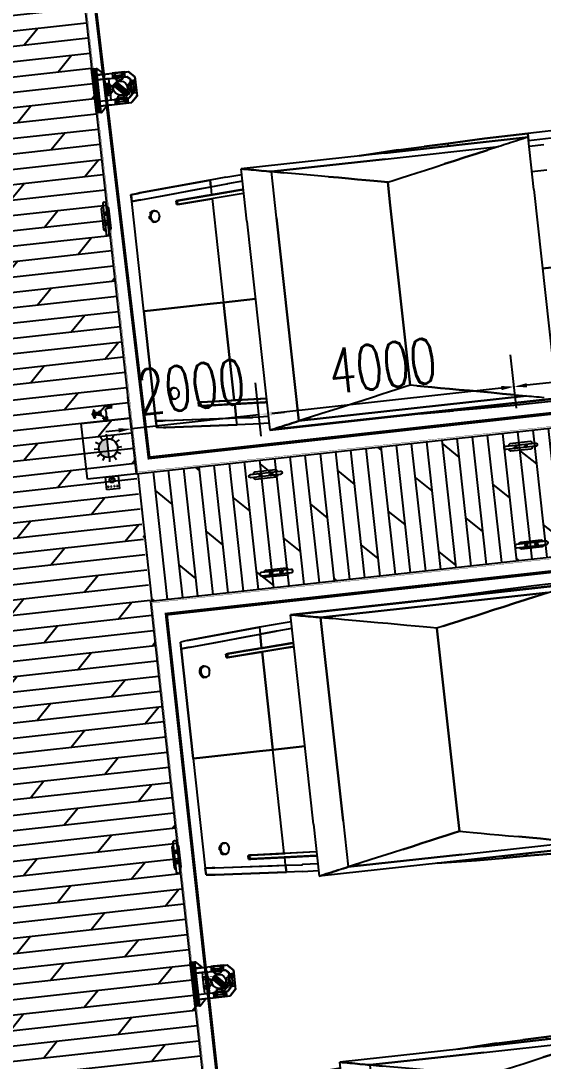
# Model space of a CAD drawing. Header units: millimetres. Extents: x -1003406 to 3312184, y 81337 to 716393.
# Drawn here: x 1406898 to 1415038, y 447846 to 464052 of the extents above; entities that cross this region are included whole.
import ezdxf

# ---------------------------------------------------------------- set-up
doc = ezdxf.new("R2010")
doc.units = ezdxf.units.MM
doc.header["$LTSCALE"] = 10
for name, pattern in [('CENTER2', [28.575, 19.05, -3.175, 3.175, -3.175]), ('DASHED2', [0.375, 0.25, -0.125]), ('DOTE', [2.42, 2, -0.2, 0.02, -0.2])]:
    doc.linetypes.add(name, pattern=pattern)
doc.layers.get('0').update_dxf_attribs({"linetype": 'CONTINUOUS'})
doc.layers.get('Defpoints').update_dxf_attribs({"linetype": 'CONTINUOUS'})
for name, color, linetype in [('DOTE', 1, 'DOTE'), ('W- bollard系船栓', 4, 'CONTINUOUS'), ('W-_ANTICOLLISION防撞措施', 192, 'CONTINUOUS'), ('W-bridge approach引桥', 4, 'CONTINUOUS'), ('W-FLOAT_BOWL浮筒', 253, 'CONTINUOUS'), ('W-MOUNTING固定方式', 5, 'CONTINUOUS'), ('W-STEEL_FRAME钢架', 3, 'CONTINUOUS'), ('W-WOOD_FLOOR木地板', 30, 'CONTINUOUS'), ('配筋率', 61, 'CONTINUOUS')]:
    doc.layers.add(name, color=color, linetype=linetype)
doc.styles.add('STANDARD_T3', font='simplex.shx', dxfattribs={"width": 0.7, "bigfont": 'gbcbig.shx'})
doc.dimstyles.new('W&&200', dxfattribs={"dimtxt": 700, "dimasz": 200, "dimexe": 500, "dimexo": 600, "dimgap": 200, "dimtad": 1, "dimdec": 0, "dimzin": 0, "dimdsep": 46, "dimtxsty": 'STANDARD_T3', "dimcen": 0.09, "dimclrd": 1, "dimclre": 1, "dimclrt": 7, "dimazin": 2, "dimtfac": 1, "dimtdec": 0, "dimtix": 1, "dimtmove": 2, "dimatfit": 3, "dimfxl": 100, "dimtolj": 1, "dimtzin": 0, "dimarcsym": 0})
doc.dimstyles.new('W&&5', dxfattribs={"dimtxt": 17.5, "dimasz": 5, "dimexe": 12.5, "dimexo": 15, "dimgap": 5, "dimtad": 1, "dimdec": 0, "dimzin": 0, "dimdsep": 46, "dimtxsty": 'STANDARD_T3', "dimcen": 0.09, "dimclrd": 1, "dimclre": 1, "dimclrt": 7, "dimazin": 2, "dimtfac": 1, "dimtdec": 0, "dimtix": 1, "dimtmove": 2, "dimatfit": 3, "dimfxl": 100, "dimtolj": 1, "dimtzin": 0, "dimarcsym": 0})

# ---------------------------------------------------------------- blocks, each defined once
blk = doc.blocks.new('*U190')
blk.add_lwpolyline([(-12, 0), (-12, 2.5), (12, 2.5), (12, 0)], close=True)
blk = doc.blocks.new('*U189')
at = {"color": 8, "linetype": 'Continuous', "lineweight": 15}
for p, q in [((-1, 2), (-2, 1)), ((0, 1), (0, -1)), ((-1, -2), (-2, -1))]:
    blk.add_line(p, q, dxfattribs=at)
at = {"color": 7, "linetype": 'Continuous', "lineweight": 15}
for p, q in [((16, 1), (0, 1)), ((0, 0), (19, 0)), ((16, 1), (16, 0)), ((19, -1), (19, 0)), ((0, -1), (19, -1))]:
    blk.add_line(p, q, dxfattribs=at)
for centre, radius, start, end in [((-3, 0), 2.9, 41.3178, 318.6822), ((-3, 0), 1.45, 41.3178, 318.6822), ((0, 3), 2.82, 221.3178, 270), ((0, -3), 2.82, 90, 138.6822), ((0, 3), 1.37, 221.3178, 270), ((0, -3), 1.37, 90, 138.6822)]:
    blk.add_arc(centre, radius, start, end, dxfattribs=at)
blk = doc.blocks.new('无头销轴_B型_D12X150')
at = {"color": 0}
for p, q in [((-72, 6), (-72, -6)), ((72, 6), (72, -6))]:
    blk.add_line(p, q, dxfattribs=at)
blk.add_lwpolyline([(-75, 4), (-75, -4), (-72, -6), (72, -6), (75, -4), (75, 4), (72, 6), (-72, 6)], close=True, dxfattribs=at)
for centre in [(-70, 0), (70, 0)]:
    blk.add_circle(centre, 1.6, dxfattribs=at)
blk = doc.blocks.new('A$C1EDE4923')
at = {"color": 3, "linetype": 'CENTER2', "ltscale": 0.5}
for p, q in [((-284, 80), (-260, 80)), ((-272, 68), (-272, 92)), ((-235, 120), (-254, 120)), ((-146, 120), (-127, 120)), ((-97, 80), (-121, 80)), ((-109, 68), (-109, 92))]:
    blk.add_line(p, q, dxfattribs=at)
at = {"linetype": 'DASHED2'}
for p, q in [((-240, 126), (-249, 126)), ((-240, 113), (-249, 113)), ((-235, 126), (-145, 126)), ((-235, 113), (-145, 113)), ((-141, 126), (-132, 126)), ((-141, 113), (-132, 113))]:
    blk.add_line(p, q, dxfattribs=at)
at = {"color": 3, "linetype": 'CENTER2'}
blk.add_line((-241, 120), (-140, 120), dxfattribs=at)
for p, q in [((-232, 80), (-232, 160)), ((-148, 80), (-148, 160))]:
    blk.add_line(p, q)
for points in [[(-94, 40), (-94, 120), (-287, 120), (-287, 40)], [(-249, 142), (-240, 142), (-240, 40), (-249, 40)], [(-232, 160), (-148, 160), (-145, 157), (-145, 83), (-148, 80), (-232, 80), (-235, 83), (-235, 157)], [(-132, 142), (-141, 142), (-141, 40), (-132, 40)]]:
    blk.add_lwpolyline(points, close=True)
for centre in [(-272, 80), (-109, 80)]:
    blk.add_circle(centre, 7)
at = {"xscale": -1}
for name, p, rotation in [('无头销轴_B型_D12X150', (-190, 120), 180), ('*U189', (-260, 114), 270), ('*U190', (-249, 120), 90), ('*U190', (-237, 120), 90)]:
    blk.add_blockref(name, p, dxfattribs=dict(at, rotation=rotation))
for name, p, rotation in [('*U190', (-143, 120), 270), ('*U190', (-132, 120), 270), ('*U189', (-121, 114), 90)]:
    blk.add_blockref(name, p, dxfattribs=dict(rotation=rotation))
blk = doc.blocks.new('*D175')
at = {"color": 1, "lineweight": -2, "transparency": 16777216}
for p, q in [((121, 506), (82, 468)), ((-78, 311), (78, 464)), ((-82, 307), (-85, 304))]:
    blk.add_line(p, q, dxfattribs=at)
at = {"color": 1, "transparency": 16777216}
for points in [[(81, 468), (82, 467), (78, 464)], [(-82, 308), (-81, 307), (-78, 311)]]:
    blk.add_solid(points, dxfattribs=at)
at = {"layer": 'Defpoints', "color": 0, "transparency": 16777216}
for p in [(78, 464), (-78, 311)]:
    blk.add_point(p, dxfattribs=at)
at = {"color": 7, "transparency": 16777216, "insert": (93, 499), "char_height": 17.5, "attachment_point": 5, "rotation": 44.4737, "style": 'STANDARD_T3'}
blk.add_mtext('\\A1;∅219', dxfattribs=at)
blk = doc.blocks.new('$matou$00000081')
at = {"elevation": 0}
for points in [[(115.4, -12.5, 1.151757), (115.4, 12.5), (-115.4, 12.5, 1.151757), (-115.4, -12.5), (115.4, -12.5)], [(-96.2, 12.5, -0.182727), (-79.9, 27.6), (80.9, 27.6, -0.182727), (97.2, 12.5)], [(97.2, -12.5, -0.182727), (80.9, -27.6), (-79.9, -27.6, -0.182727), (-96.2, -12.5, -0.127039)]]:
    blk.add_lwpolyline(points, format="xyb", dxfattribs=at)
for centre, radius in [((-39.5, 0, 0), 10.9), ((-39.5, 0, 0), 7.27), ((40.5, 0, 0), 10.9), ((40.5, 0, 0), 7.27)]:
    blk.add_circle(centre, radius)
blk = doc.blocks.new('*U392')
at = {"layer": 'W- bollard系船栓', "xscale": 2, "yscale": -2, "rotation": 180}
blk.add_blockref('$matou$00000081', (0, 0, 0), dxfattribs=at)
blk = doc.blocks.new('*U393')
at = {"layer": 'W- bollard系船栓', "color": 0, "linetype": 'ByBlock', "lineweight": -2, "transparency": 16777216}
for p in [(0, 0), (4000, 0)]:
    blk.add_blockref('*U392', p, dxfattribs=at)
blk = doc.blocks.new('A$C5dbce5db')
blk.add_hatch(color=3).paths.add_polyline_path([(793, 392, 1), (501, 392)])
at = {"color": 5}
for p, q in [((37, 450), (53, 450)), ((37, 415), (53, 415)), ((37, 356), (53, 356)), ((124, 403), (140, 403)), ((124, 368), (140, 368)), ((37, 321), (53, 321))]:
    blk.add_line(p, q, dxfattribs=at)
blk.add_line((501, 392), (793, 392))
at = {"color": 3}
blk.add_lwpolyline([(200, 768), (1071, 768), (1071, 0), (200, 0)], close=True, dxfattribs=at)
at = {"color": 0}
for points in [[(510, 471), (463, 501)], [(567, 528), (537, 578)], [(649, 551), (647, 611)], [(724, 531), (753, 579)], [(786, 469), (836, 499)], [(490, 391), (430, 394)], [(804, 392), (863, 394)], [(508, 315), (458, 285)], [(570, 257), (540, 205)], [(644, 232), (647, 178)], [(727, 255), (757, 205)], [(784, 312), (836, 282)]]:
    blk.add_lwpolyline(points, dxfattribs=at)
at = {"color": 3}
for points in [[(1260, 543), (1136, 543), (1131, 554), (1186, 568)], [(1215, 496), (1177, 498), (1176, 482)], [(1211, 523), (1184, 519), (1178, 514)], [(1178, 509), (1178, 514)], [(1215, 507), (1178, 509)], [(1179, 541), (1186, 579), (1208, 578)], [(1182, 498), (1183, 509)], [(1185, 541), (1184, 519)], [(1189, 519), (1188, 508)], [(1206, 540), (1205, 524)], [(1205, 524), (1205, 508)], [(1208, 578), (1212, 545)], [(1260, 543), (1261, 554), (1208, 572)], [(1209, 497), (1210, 507)], [(1211, 523), (1216, 518), (1215, 507)], [(1215, 496), (1219, 480)], [(1075, 406), (1073, 362)], [(1100, 367), (1073, 362)], [(1102, 404), (1075, 406)], [(1081, 411), (1078, 357)], [(1111, 361), (1078, 357)], [(1108, 409), (1081, 411)], [(1102, 410), (1100, 361)], [(1122, 371), (1106, 372)], [(1123, 398), (1107, 399)], [(1108, 420), (1124, 419)], [(1108, 420), (1110, 350), (1126, 349)], [(1123, 398), (1122, 371), (1126, 349)], [(1124, 419), (1123, 398)], [(1135, 408), (1124, 409)], [(1126, 349), (1133, 365), (1149, 370)], [(1157, 429), (1151, 413), (1135, 408)], [(1241, 370), (1197, 362), (1149, 370)], [(1157, 429), (1159, 456)], [(1234, 447), (1158, 450)], [(1170, 461), (1159, 456)], [(1234, 452), (1159, 456)], [(1170, 461), (1171, 477)], [(1170, 461), (1224, 458), (1234, 452)], [(1171, 477), (1176, 482), (1181, 476)], [(1219, 480), (1176, 482)], [(1181, 476), (1209, 480)], [(1181, 476), (1181, 460)], [(1208, 459), (1209, 480), (1225, 480)], [(1224, 458), (1225, 480)], [(1259, 413), (1239, 430), (1234, 452)], [(1241, 370), (1257, 364), (1262, 348)], [(1259, 413), (1290, 384), (1305, 351), (1310, 335)], [(1262, 348), (1261, 337)], [(1261, 337), (1310, 335)], [(1266, 326), (1266, 331), (1266, 337)], [(1268, 261), (1266, 337)], [(1271, 326), (1272, 331), (1272, 336)], [(1277, 325), (1277, 331), (1277, 336)], [(1279, 260), (1277, 336)], [(1282, 325), (1282, 331), (1283, 336)], [(1288, 325), (1288, 330), (1288, 336)], [(1290, 260), (1288, 336)], [(1293, 319), (1293, 325), (1293, 335)], [(1298, 319), (1298, 324), (1299, 335)], [(1301, 259), (1299, 335)], [(1304, 319), (1304, 324), (1304, 335)], [(1309, 318), (1309, 324), (1310, 335)], [(1263, 261), (1263, 267), (1264, 277)], [(1264, 283), (1264, 288), (1265, 299)], [(1265, 304), (1265, 310), (1266, 321)], [(1269, 283), (1269, 288), (1270, 299)], [(1274, 261), (1274, 266), (1274, 271), (1269, 277)], [(1270, 304), (1271, 309), (1271, 320)], [(1274, 261), (1274, 266), (1274, 277)], [(1275, 282), (1275, 288), (1275, 298)], [(1276, 304), (1276, 309), (1276, 320)], [(1280, 277), (1280, 282), (1281, 298)], [(1281, 303), (1281, 309), (1282, 320)], [(1284, 260), (1285, 271)], [(1284, 260), (1285, 271)], [(1285, 276), (1285, 282), (1286, 293)], [(1286, 298), (1286, 303), (1287, 319)], [(1295, 260), (1295, 265), (1290, 271)], [(1291, 276), (1291, 281), (1291, 292)], [(1292, 298), (1292, 303), (1292, 314)], [(1295, 260), (1296, 270)], [(1296, 276), (1296, 281), (1297, 292)], [(1297, 297), (1297, 303), (1298, 314)], [(1301, 275), (1302, 281), (1302, 292)], [(1306, 259), (1306, 264), (1301, 270)], [(1302, 297), (1303, 302), (1303, 313)], [(1306, 259), (1307, 270)], [(1307, 275), (1307, 281), (1308, 291)], [(1308, 297), (1308, 302), (1309, 313)]]:
    blk.add_lwpolyline(points, dxfattribs=at)
blk.add_lwpolyline([(0, 484), (200, 484), (200, 284), (0, 284)], close=True)
at = {"color": 0}
blk.add_circle((647, 392), 146, dxfattribs=at)
at = {"color": 5}
for centre, radius in [((147, 386), 41.3), ((167, 386), 8)]:
    blk.add_circle(centre, radius, dxfattribs=at)
for centre, start, end in [((45, 450), 0, 180), ((45, 415), 180, 0), ((45, 356), 0, 180), ((132, 403), 0, 180), ((132, 368), 180, 0), ((45, 321), 180, 0)]:
    blk.add_arc(centre, 8, start, end, dxfattribs=at)
blk = doc.blocks.new('*D907')
at = {"layer": 'Defpoints', "color": 0, "transparency": 16777216}
for p in [(1414585, 458353), (1418663, 457863), (1414687, 457424)]:
    blk.add_point(p, dxfattribs=at)
at = {"layer": 'W-bridge approach引桥', "color": 1, "lineweight": -2, "transparency": 16777216}
for p, q in [((1418597, 458460), (1418506, 459288)), ((1414622, 458021), (1414530, 458850)), ((1418362, 458770), (1414784, 458375))]:
    blk.add_line(p, q, dxfattribs=at)
at = {"layer": 'W-bridge approach引桥', "color": 1, "transparency": 16777216}
for points in [[(1418358, 458803), (1418366, 458736), (1418561, 458792)], [(1414780, 458408), (1414787, 458342), (1414585, 458353)]]:
    blk.add_solid(points, dxfattribs=at)
at = {"layer": 'W-bridge approach引桥', "color": 7, "transparency": 16777216, "insert": (1416513, 459119), "char_height": 700, "attachment_point": 5, "rotation": 6.2974, "style": 'STANDARD_T3'}
blk.add_mtext('\\A1;4000', dxfattribs=at)
blk = doc.blocks.new('*D908')
at = {"layer": 'Defpoints', "color": 0, "transparency": 16777216}
for p in [(1410609, 457914), (1414687, 457424), (1410712, 456986)]:
    blk.add_point(p, dxfattribs=at)
at = {"layer": 'W-bridge approach引桥', "color": 1, "lineweight": -2, "transparency": 16777216}
for p, q in [((1414622, 458021), (1414530, 458850)), ((1410646, 457582), (1410554, 458411)), ((1414386, 458331), (1410808, 457936))]:
    blk.add_line(p, q, dxfattribs=at)
at = {"layer": 'W-bridge approach引桥', "color": 1, "transparency": 16777216}
for points in [[(1414383, 458364), (1414390, 458298), (1414585, 458353)], [(1410804, 457969), (1410812, 457903), (1410609, 457914)]]:
    blk.add_solid(points, dxfattribs=at)
at = {"layer": 'W-bridge approach引桥', "color": 7, "transparency": 16777216, "insert": (1412537, 458680), "char_height": 700, "attachment_point": 5, "rotation": 6.2974, "style": 'STANDARD_T3'}
blk.add_mtext('\\A1;4000', dxfattribs=at)
blk = doc.blocks.new('*D909')
at = {"layer": 'Defpoints', "color": 0, "transparency": 16777216}
for p in [(1408621, 457695), (1408698, 456996), (1410712, 456986)]:
    blk.add_point(p, dxfattribs=at)
at = {"layer": 'W-bridge approach引桥', "color": 1, "lineweight": -2, "transparency": 16777216}
for p, q in [((1410646, 457582), (1410554, 458411)), ((1408633, 457592), (1408566, 458192)), ((1410609, 457914), (1408621, 457695)), ((1410808, 457936), (1411007, 457958)), ((1408422, 457673), (1408224, 457651))]:
    blk.add_line(p, q, dxfattribs=at)
at = {"layer": 'W-bridge approach引桥', "color": 1, "transparency": 16777216}
for points in [[(1410804, 457969), (1410812, 457903), (1410609, 457914)], [(1408419, 457706), (1408426, 457640), (1408621, 457695)]]:
    blk.add_solid(points, dxfattribs=at)
at = {"layer": 'W-bridge approach引桥', "color": 7, "transparency": 16777216, "insert": (1409555, 458351), "char_height": 700, "attachment_point": 5, "rotation": 6.2974, "style": 'STANDARD_T3'}
blk.add_mtext('\\A1;2000', dxfattribs=at)
blk = doc.blocks.new('*U396')
at = {"layer": 'W- bollard系船栓', "xscale": 2, "yscale": -2, "rotation": 180}
blk.add_blockref('$matou$00000081', (0, 0, 0), dxfattribs=at)
blk = doc.blocks.new('*U397')
at = {"layer": 'W- bollard系船栓', "color": 0, "linetype": 'ByBlock', "lineweight": -2, "transparency": 16777216}
for p in [(0, 0), (4000, 0)]:
    blk.add_blockref('*U396', p, dxfattribs=at)
blk = doc.blocks.new('$matou$00000062')
at = {"color": 0, "linetype": 'Continuous'}
for p, q in [((-1663, 7162), (-1660, 7196)), ((-1660, 7196), (-1663, 7162)), ((-1660, 7196), (-1651, 7300)), ((-1651, 7300), (-1660, 7196)), ((-1651, 7299), (-1554, 7300)), ((-1651, 7299), (-1651, 7300)), ((-1651, 7300), (-1554, 7300)), ((-1651, 7299), (-1554, 7300)), ((-1554, 7300), (-1651, 7300)), ((-1554, 7300), (-1651, 7300)), ((-1651, 7299), (-1554, 7299)), ((-1606, 7300), (-1606, 7300)), ((-1606, 7300), (-1606, 7300)), ((-1563, 7196), (-1566, 7158)), ((-1563, 7196), (-1566, 7158)), ((-1566, 7158), (-1563, 7196)), ((-1563, 7196), (-1554, 7299)), ((-1554, 7299), (-1563, 7196)), ((-1563, 7196), (-1554, 7299)), ((0, 7300), (-1554, 7300)), ((0, 7300), (-1554, 7300)), ((-1554, 7300), (-1554, 7299)), ((0, 7300), (0, 7196)), ((0, 7196), (0, 7300)), ((1554, 7300), (0, 7300)), ((0, 7300), (1554, 7300)), ((0, 7196), (0, 7300)), ((0, 7196), (0, 7300)), ((0, 7196), (0, 6742)), ((0, 6742), (0, 7196)), ((0, 7196), (0, 6742)), ((0, 6742), (0, 7196)), ((1554, 7300), (1651, 7300)), ((1554, 7300), (1651, 7300)), ((1554, 7299), (1554, 7300)), ((1651, 7300), (1554, 7300)), ((1651, 7300), (1554, 7299)), ((1651, 7300), (1554, 7299)), ((1563, 7196), (1554, 7299)), ((1554, 7299), (1563, 7196)), ((1651, 7299), (1554, 7299)), ((1563, 7196), (1554, 7299)), ((1566, 7158), (1563, 7196)), ((1563, 7196), (1566, 7158)), ((1563, 7196), (1566, 7158)), ((1606, 7300), (1606, 7300)), ((1606, 7300), (1606, 7300)), ((1660, 7196), (1651, 7300)), ((1660, 7196), (1651, 7300)), ((1651, 7300), (1651, 7299)), ((1663, 7162), (1660, 7196)), ((1660, 7196), (1663, 7162)), ((-1735, 6085), (-1663, 7162)), ((-1735, 6085), (-1663, 7162)), ((-1735, 6084), (-1663, 7162)), ((-1735, 6085), (-1663, 7162)), ((-1663, 7162), (-1735, 6084)), ((-1735, 6084), (-1663, 7162)), ((-1663, 7162), (-1663, 7162)), ((-1566, 7158), (-1638, 6084)), ((-1566, 7158), (-1638, 6084)), ((-1566, 7158), (-1594, 6742)), ((-1374, 7034), (-1359, 7045)), ((-1359, 7045), (-1359, 7024)), ((-1359, 7024), (-1359, 7045)), ((-1341, 7032), (-1341, 7054)), ((-1341, 7032), (-1341, 7054)), ((-1321, 7036), (-1321, 7058)), ((-1321, 7036), (-1321, 7058)), ((-1300, 7057), (-1321, 7058)), ((-1300, 7036), (-1300, 7057)), ((-1300, 7036), (-1300, 7057)), ((-1280, 7053), (-1300, 7057)), ((-1280, 7031), (-1280, 7053)), ((-1280, 7031), (-1280, 7053)), ((-1263, 7023), (-1263, 7044)), ((-1263, 7044), (-1263, 7023)), ((1136, 7034), (1150, 7045)), ((1150, 7045), (1136, 7034)), ((1168, 7054), (1150, 7045)), ((1168, 7054), (1150, 7045)), ((1150, 7024), (1150, 7045)), ((1150, 7024), (1150, 7045)), ((1188, 7058), (1168, 7054)), ((1168, 7054), (1188, 7058)), ((1168, 7032), (1168, 7054)), ((1168, 7032), (1168, 7054)), ((1188, 7036), (1188, 7058)), ((1188, 7058), (1188, 7036)), ((1188, 7058), (1209, 7057)), ((1188, 7058), (1209, 7057)), ((1209, 7057), (1209, 7036)), ((1209, 7057), (1209, 7036)), ((1209, 7057), (1229, 7053)), ((1209, 7057), (1229, 7053)), ((1229, 7053), (1229, 7031)), ((1229, 7053), (1247, 7044)), ((1229, 7053), (1229, 7031)), ((1247, 7044), (1229, 7053)), ((1247, 7044), (1261, 7032)), ((1247, 7023), (1247, 7044)), ((1247, 7044), (1247, 7023)), ((1261, 7032), (1247, 7044)), ((1566, 7158), (1638, 6084)), ((1566, 7158), (1638, 6084)), ((1566, 7158), (1594, 6742)), ((1663, 7162), (1735, 6084)), ((1663, 7162), (1735, 6084)), ((1663, 7162), (1663, 7162)), ((1735, 6085), (1663, 7162)), ((1735, 6085), (1663, 7162)), ((1735, 6084), (1663, 7162)), ((1735, 6085), (1663, 7162)), ((-1384, 7019), (-1390, 7003)), ((-1390, 7003), (-1390, 6997)), ((-1390, 6981), (-1390, 7003)), ((-1390, 6981), (-1390, 7003)), ((-1390, 6981), (-1384, 6998)), ((-1384, 6998), (-1390, 6981)), ((-1390, 6965), (-1390, 6986)), ((-1390, 6965), (-1390, 6986)), ((-1390, 6965), (-1390, 6981)), ((-1390, 6981), (-1390, 6965)), ((-1385, 6948), (-1390, 6965)), ((-1390, 6965), (-1385, 6948)), ((-1375, 6934), (-1385, 6948)), ((-1385, 6948), (-1375, 6934)), ((-1374, 7034), (-1384, 7019)), ((-1384, 6998), (-1384, 7019)), ((-1384, 6998), (-1384, 7019)), ((-1384, 6998), (-1374, 7012)), ((-1374, 7012), (-1384, 6998)), ((-1361, 6921), (-1375, 6934)), ((-1375, 6934), (-1361, 6921)), ((-1374, 7012), (-1374, 7034)), ((-1374, 7034), (-1374, 7012)), ((-1374, 7012), (-1359, 7024)), ((-1374, 7012), (-1359, 7024)), ((-1361, 6921), (-1343, 6913)), ((-1361, 6921), (-1343, 6913)), ((-1359, 7024), (-1341, 7032)), ((-1341, 7032), (-1359, 7024)), ((-1343, 6913), (-1323, 6908)), ((-1343, 6913), (-1323, 6908)), ((-1341, 7032), (-1321, 7036)), ((-1321, 7036), (-1341, 7032)), ((-1323, 6908), (-1303, 6908)), ((-1323, 6908), (-1303, 6908)), ((-1300, 7036), (-1321, 7036)), ((-1300, 7036), (-1321, 7036)), ((-1283, 6912), (-1303, 6908)), ((-1303, 6908), (-1283, 6912)), ((-1280, 7031), (-1300, 7036)), ((-1280, 7031), (-1300, 7036)), ((-1265, 6920), (-1283, 6912)), ((-1283, 6912), (-1265, 6920)), ((-1263, 7023), (-1280, 7031)), ((-1263, 7023), (-1280, 7031)), ((-1265, 6920), (-1250, 6932)), ((-1265, 6920), (-1250, 6932)), ((-1248, 7010), (-1263, 7023)), ((-1248, 7010), (-1263, 7023)), ((-1239, 6946), (-1250, 6932)), ((-1250, 6932), (-1239, 6946)), ((-1248, 7032), (-1248, 7010)), ((-1248, 7010), (-1248, 7032)), ((-1248, 7010), (-1238, 6996)), ((-1238, 6996), (-1248, 7010)), ((-1239, 6946), (-1234, 6963)), ((-1239, 6946), (-1234, 6963)), ((-1238, 6996), (-1238, 7017)), ((-1238, 7017), (-1238, 6996)), ((-1233, 7001), (-1238, 7017)), ((-1233, 6979), (-1238, 6996)), ((-1233, 6979), (-1238, 6996)), ((-1233, 6979), (-1234, 6963)), ((-1234, 6963), (-1233, 6979)), ((-1233, 7001), (-1233, 6979)), ((-1233, 6979), (-1233, 7001)), ((1119, 7003), (1125, 7019)), ((1125, 7019), (1119, 7003)), ((1119, 6986), (1119, 7003)), ((1119, 7003), (1119, 6986)), ((1119, 6981), (1119, 7003)), ((1119, 6981), (1119, 7003)), ((1125, 6998), (1119, 6981)), ((1125, 6998), (1119, 6981)), ((1119, 6965), (1119, 6986)), ((1119, 6965), (1119, 6986)), ((1119, 6981), (1119, 6965)), ((1119, 6981), (1119, 6965)), ((1119, 6965), (1124, 6948)), ((1119, 6965), (1124, 6948)), ((1124, 6948), (1134, 6934)), ((1124, 6948), (1134, 6934)), ((1125, 7019), (1136, 7034)), ((1136, 7034), (1125, 7019)), ((1125, 6998), (1125, 7019)), ((1125, 6998), (1125, 7019)), ((1136, 7012), (1125, 6998)), ((1136, 7012), (1125, 6998)), ((1134, 6934), (1148, 6921)), ((1134, 6934), (1148, 6921)), ((1136, 7012), (1136, 7034)), ((1136, 7012), (1136, 7034)), ((1136, 7012), (1150, 7024)), ((1150, 7024), (1136, 7012)), ((1148, 6921), (1166, 6913)), ((1148, 6921), (1166, 6913)), ((1168, 7032), (1150, 7024)), ((1168, 7032), (1150, 7024)), ((1166, 6913), (1186, 6908)), ((1166, 6913), (1186, 6908)), ((1188, 7036), (1168, 7032)), ((1188, 7036), (1168, 7032)), ((1186, 6908), (1206, 6908)), ((1186, 6908), (1206, 6908)), ((1188, 7036), (1209, 7036)), ((1188, 7036), (1209, 7036)), ((1226, 6912), (1206, 6908)), ((1206, 6908), (1226, 6912)), ((1209, 7036), (1229, 7031)), ((1209, 7036), (1229, 7031)), ((1244, 6920), (1226, 6912)), ((1226, 6912), (1244, 6920)), ((1229, 7031), (1247, 7023)), ((1229, 7031), (1247, 7023)), ((1259, 6932), (1244, 6920)), ((1244, 6920), (1259, 6932)), ((1261, 7010), (1247, 7023)), ((1247, 7023), (1261, 7010)), ((1270, 6946), (1259, 6932)), ((1270, 6946), (1259, 6932)), ((1261, 7010), (1261, 7032)), ((1261, 7032), (1271, 7017)), ((1261, 7010), (1261, 7032)), ((1271, 7017), (1261, 7032)), ((1261, 7010), (1271, 6996)), ((1261, 7010), (1271, 6996)), ((1276, 6963), (1270, 6946)), ((1276, 6963), (1270, 6946)), ((1271, 7017), (1276, 7001)), ((1271, 6996), (1271, 7017)), ((1271, 6996), (1271, 7017)), ((1276, 7001), (1271, 7017)), ((1271, 6996), (1276, 6979)), ((1271, 6996), (1276, 6979)), ((1276, 6979), (1276, 7001)), ((1276, 6979), (1276, 7001)), ((1276, 6979), (1276, 6963)), ((1276, 6979), (1276, 6963)), ((-1594, 6742), (-1625, 6288)), ((-1497, 6606), (-1526, 6092)), ((-1509, 6377), (-1497, 6604)), ((-1497, 6604), (-1509, 6377)), ((-1496, 6611), (-1507, 6410)), ((-1497, 6606), (-1496, 6632)), ((-1497, 6606), (-1496, 6632)), ((-1496, 6611), (-1497, 6585)), ((-1497, 6585), (-1496, 6611)), ((-1497, 6604), (-1497, 6587)), ((-1497, 6587), (-1497, 6604)), ((-1496, 6632), (-1443, 6630)), ((-1496, 6611), (-1496, 6632)), ((-1496, 6632), (-1443, 6630)), ((-1496, 6632), (-1496, 6611)), ((-1443, 6610), (-1496, 6611)), ((-1443, 6610), (-1496, 6611)), ((-1443, 6610), (-1470, 6118)), ((-1444, 6583), (-1443, 6610)), ((-1443, 6610), (-1444, 6583)), ((-1443, 6610), (-1443, 6630)), ((-1443, 6610), (-1443, 6630)), ((0, 6742), (0, 6288)), ((0, 6288), (0, 6742)), ((0, 6742), (0, 6288)), ((0, 6288), (0, 6742)), ((1360, 6631), (1413, 6633)), ((1360, 6631), (1413, 6633)), ((1360, 6610), (1360, 6631)), ((1360, 6631), (1360, 6610)), ((1413, 6612), (1360, 6610)), ((1413, 6612), (1360, 6610)), ((1360, 6610), (1412, 5596)), ((1360, 6610), (1361, 6584)), ((1361, 6584), (1360, 6610)), ((1414, 6607), (1413, 6633)), ((1413, 6612), (1413, 6633)), ((1413, 6612), (1413, 6633)), ((1414, 6607), (1413, 6633)), ((1414, 6586), (1413, 6612)), ((1413, 6612), (1414, 6586)), ((1414, 6607), (1440, 6092)), ((1414, 6605), (1425, 6378)), ((1414, 6605), (1425, 6378)), ((1414, 6605), (1414, 6588)), ((1414, 6605), (1414, 6588)), ((1594, 6742), (1625, 6288)), ((-1527, 6077), (-1498, 6591)), ((-1497, 6585), (-1526, 6071)), ((-1497, 6585), (-1523, 6124)), ((-1523, 6124), (-1497, 6585)), ((-1498, 6591), (-1522, 6156)), ((-1522, 6156), (-1498, 6591)), ((-1498, 6573), (-1522, 6138)), ((-1498, 6573), (-1522, 6138)), ((-1498, 6591), (-1510, 6365)), ((-1498, 6591), (-1510, 6365)), ((-1510, 6364), (-1498, 6573)), ((-1498, 6573), (-1510, 6364)), ((-1509, 6377), (-1497, 6587)), ((-1497, 6587), (-1509, 6377)), ((-1498, 5607), (-1444, 6583)), ((-1444, 6583), (-1473, 6069)), ((-1444, 6583), (-1470, 6122)), ((-1470, 6122), (-1444, 6583)), ((1361, 6584), (1387, 6070)), ((1361, 6584), (1385, 6122)), ((1412, 5596), (1361, 6584)), ((1385, 6122), (1361, 6584)), ((1414, 6588), (1425, 6378)), ((1414, 6588), (1425, 6378)), ((1414, 6586), (1438, 6124)), ((1438, 6124), (1414, 6586)), ((1455, 5784), (1414, 6586)), ((1414, 6586), (1414, 6586)), ((1437, 6157), (1415, 6592)), ((1415, 6592), (1437, 6157)), ((1415, 6592), (1426, 6366)), ((1415, 6592), (1437, 6157)), ((1426, 6366), (1415, 6592)), ((1415, 6574), (1426, 6365)), ((1426, 6365), (1415, 6574)), ((1437, 6139), (1415, 6574)), ((1437, 6139), (1415, 6574)), ((-1511, 6352), (-1523, 6125)), ((-1511, 6352), (-1523, 6125)), ((-1511, 6352), (-1523, 6142)), ((-1523, 6142), (-1511, 6352)), ((-1522, 6156), (-1510, 6365)), ((-1522, 6156), (-1510, 6365)), ((-1510, 6364), (-1522, 6138)), ((-1522, 6138), (-1510, 6364)), ((-1511, 6352), (-1510, 6364)), ((-1509, 6377), (-1510, 6365)), ((-1510, 6364), (-1510, 6364)), ((1426, 6366), (1425, 6378)), ((1426, 6365), (1425, 6365)), ((1426, 6366), (1437, 6157)), ((1426, 6366), (1437, 6157)), ((1427, 6353), (1426, 6365)), ((1426, 6365), (1437, 6139)), ((1437, 6139), (1426, 6365)), ((1438, 6126), (1427, 6353)), ((1427, 6353), (1438, 6126)), ((1438, 6143), (1427, 6353)), ((1438, 6143), (1427, 6353)), ((-1625, 6288), (-1638, 6084)), ((0, 6288), (0, 6084)), ((0, 6084), (0, 6288)), ((0, 6288), (0, 6084)), ((0, 6084), (0, 6288)), ((1625, 6288), (1638, 6084)), ((-1752, 5841), (-1735, 6084)), ((-1752, 5841), (-1735, 6084)), ((-1735, 6085), (-1735, 6084)), ((-1735, 6084), (-1638, 6084)), ((-1638, 6084), (-1735, 6084)), ((-1638, 6084), (-1656, 5838)), ((-1638, 6084), (-1656, 5838)), ((-1638, 6084), (-1656, 5838)), ((-1638, 6084), (-1526, 6084)), ((-1638, 6084), (-1526, 6084)), ((-1552, 5596), (-1525, 6092)), ((-1526, 6092), (-1552, 5630)), ((-1526, 6092), (-1552, 5630)), ((-1552, 5596), (-1526, 6071)), ((-1551, 5642), (-1527, 6077)), ((-1551, 5642), (-1527, 6077)), ((-1527, 6059), (-1551, 5624)), ((-1527, 6059), (-1551, 5624)), ((-1527, 6077), (-1539, 5851)), ((-1527, 6077), (-1539, 5851)), ((-1527, 6059), (-1539, 5850)), ((-1539, 5850), (-1527, 6059)), ((-1526, 6090), (-1538, 5863)), ((-1538, 5863), (-1526, 6090)), ((-1538, 5863), (-1526, 6073)), ((-1526, 6073), (-1538, 5863)), ((-1527, 6077), (-1522, 6156)), ((-1526, 6071), (-1523, 6124)), ((-1526, 6071), (-1523, 6124)), ((-1526, 6092), (-1526, 6094)), ((-1526, 6092), (-1526, 6094)), ((-1526, 6073), (-1526, 6090)), ((-1526, 6073), (-1526, 6090)), ((-1523, 6146), (-1523, 6144)), ((-1523, 6146), (-1523, 6144)), ((-1523, 6142), (-1523, 6125)), ((-1523, 6142), (-1522, 6142)), ((-1523, 6142), (-1523, 6125)), ((-1522, 6142), (-1523, 6142)), ((-1498, 5607), (-1473, 6069)), ((-1498, 5607), (-1473, 6069)), ((-1473, 6069), (-1470, 6122)), ((-1473, 6069), (-1470, 6122)), ((-1472, 6084), (0, 6084)), ((-1472, 6084), (0, 6084)), ((0, 5596), (0, 6084)), ((0, 5596), (0, 6084)), ((1387, 6084), (0, 6084)), ((0, 6084), (0, 5596)), ((0, 6084), (0, 5596)), ((0, 6084), (1387, 6084)), ((1387, 6070), (1385, 6122)), ((1387, 6070), (1385, 6122)), ((1412, 5596), (1387, 6070)), ((1441, 6078), (1437, 6157)), ((1437, 6143), (1438, 6143)), ((1438, 6143), (1437, 6143)), ((1438, 6145), (1438, 6147)), ((1438, 6145), (1438, 6147)), ((1438, 6143), (1438, 6126)), ((1438, 6126), (1438, 6143)), ((1438, 6124), (1452, 5841)), ((1440, 6072), (1438, 6122)), ((1440, 6072), (1438, 6122)), ((1440, 6092), (1440, 6094)), ((1440, 6094), (1440, 6092)), ((1440, 6092), (1464, 5630)), ((1464, 5630), (1440, 6092)), ((1440, 6090), (1452, 5863)), ((1452, 5863), (1440, 6090)), ((1440, 6090), (1440, 6073)), ((1440, 6090), (1440, 6073)), ((1440, 6073), (1452, 5863)), ((1452, 5863), (1440, 6073)), ((1464, 5610), (1440, 6072)), ((1440, 6072), (1464, 5610)), ((1638, 6084), (1441, 6084)), ((1441, 6084), (1638, 6084)), ((1452, 5851), (1441, 6078)), ((1452, 5851), (1441, 6078)), ((1466, 5596), (1441, 6078)), ((1463, 5642), (1441, 6078)), ((1441, 6078), (1463, 5642)), ((1441, 6060), (1452, 5851)), ((1452, 5851), (1441, 6060)), ((1465, 5596), (1441, 6060)), ((1638, 6084), (1656, 5838)), ((1656, 5838), (1638, 6084)), ((1735, 6084), (1638, 6084)), ((1735, 6084), (1638, 6084)), ((1638, 6084), (1656, 5838)), ((1735, 6085), (1735, 6084)), ((1752, 5841), (1735, 6084)), ((1752, 5841), (1735, 6084)), ((-1752, 5841), (-1764, 5596)), ((-1752, 5841), (-1764, 5596)), ((-1668, 5596), (-1656, 5829)), ((-1668, 5596), (-1656, 5829)), ((-1656, 5838), (-1656, 5829)), ((-1656, 5838), (-1656, 5829)), ((-1539, 5838), (-1552, 5628)), ((-1552, 5628), (-1539, 5838)), ((-1551, 5642), (-1539, 5851)), ((-1551, 5642), (-1539, 5851)), ((-1551, 5624), (-1539, 5850)), ((-1551, 5624), (-1539, 5850)), ((-1539, 5838), (-1551, 5611)), ((-1539, 5838), (-1551, 5611)), ((-1542, 5784), (-1551, 5609)), ((-1551, 5609), (-1542, 5784)), ((-1538, 5863), (-1539, 5851)), ((-1538, 5850), (-1539, 5850)), ((-1539, 5838), (-1539, 5850)), ((1404, 5751), (1411, 5608)), ((1411, 5608), (1404, 5751)), ((1452, 5851), (1452, 5863)), ((1463, 5624), (1452, 5851)), ((1452, 5851), (1463, 5624)), ((1452, 5851), (1452, 5850)), ((1453, 5839), (1452, 5851)), ((1452, 5851), (1463, 5642)), ((1452, 5851), (1463, 5642)), ((1453, 5839), (1464, 5612)), ((1464, 5612), (1453, 5839)), ((1464, 5629), (1453, 5839)), ((1464, 5629), (1453, 5839)), ((1656, 5829), (1656, 5838)), ((1656, 5829), (1656, 5838)), ((1668, 5596), (1656, 5829)), ((1668, 5596), (1656, 5829)), ((1668, 5596), (1656, 5829)), ((1764, 5596), (1752, 5841)), ((1764, 5596), (1752, 5841)), ((-1844, 3408), (-1844, 5596)), ((-1844, 3408), (-1844, 5596)), ((-1844, 5596), (-1837, 5560)), ((-1837, 5560), (-1844, 5596)), ((-1104, 5596), (-1844, 5596)), ((-1104, 5596), (-1844, 5596)), ((-1553, 5596), (-1551, 5642)), ((-1552, 5630), (-1553, 5596)), ((-1552, 5632), (-1552, 5630)), ((-1552, 5630), (-1552, 5632)), ((-1552, 5628), (-1551, 5611)), ((-1552, 5628), (-1551, 5628)), ((-1552, 5628), (-1551, 5611)), ((-1551, 5628), (-1552, 5628)), ((-1552, 5596), (-1551, 5624)), ((-1551, 5609), (-1552, 5596)), ((-1552, 5596), (-1551, 5609)), ((-1499, 5596), (-1498, 5607)), ((-1499, 5596), (-1498, 5607)), ((-1498, 5607), (-1499, 5596)), ((-1499, 5596), (-1498, 5607)), ((-1104, 5596), (1862, 5596)), ((-1104, 5596), (1862, 5596)), ((1412, 5596), (1411, 5608)), ((1466, 5596), (1463, 5642)), ((1466, 5596), (1463, 5642)), ((1463, 5629), (1464, 5629)), ((1464, 5629), (1463, 5629)), ((1464, 5630), (1464, 5633)), ((1464, 5630), (1464, 5633)), ((1464, 5630), (1466, 5596)), ((1464, 5630), (1466, 5596)), ((1464, 5612), (1464, 5629)), ((1464, 5629), (1464, 5612)), ((1465, 5596), (1464, 5610)), ((1465, 5596), (1464, 5610)), ((1464, 5610), (1465, 5596)), ((1862, 5596), (1855, 5560)), ((1855, 5560), (1862, 5596)), ((1862, 5596), (1862, 1219)), ((1862, 1219), (1862, 5596)), ((-1837, 5560), (-1830, 5522)), ((-1830, 5522), (-1837, 5560)), ((-1830, 5522), (-1823, 5485)), ((-1823, 5485), (-1830, 5522)), ((-1823, 5485), (-1816, 5447)), ((-1816, 5447), (-1823, 5485)), ((-1816, 5447), (-1809, 5408)), ((-1809, 5408), (-1816, 5447)), ((1834, 5447), (1827, 5408)), ((1827, 5408), (1834, 5447)), ((1841, 5485), (1834, 5447)), ((1834, 5447), (1841, 5485)), ((1848, 5522), (1841, 5485)), ((1841, 5485), (1848, 5522)), ((1848, 5522), (1855, 5560)), ((1848, 5522), (1855, 5560)), ((1855, 1256), (1855, 5560)), ((-1809, 5408), (-1801, 5370)), ((-1801, 5370), (-1809, 5408)), ((-1801, 5370), (-1794, 5332)), ((-1794, 5332), (-1801, 5370)), ((-1794, 5332), (-1787, 5294)), ((-1787, 5294), (-1794, 5332)), ((-1787, 5294), (-1780, 5256)), ((-1787, 5294), (-1780, 5256)), ((1805, 5294), (1798, 5256)), ((1798, 5256), (1805, 5294)), ((1812, 5332), (1805, 5294)), ((1805, 5294), (1812, 5332)), ((1819, 5370), (1812, 5332)), ((1812, 5332), (1819, 5370)), ((1827, 5408), (1819, 5370)), ((1819, 5370), (1827, 5408)), ((-1780, 5256), (-1773, 5218)), ((-1773, 5218), (-1780, 5256)), ((-1773, 5218), (-1766, 5181)), ((-1766, 5181), (-1773, 5218)), ((-1766, 5181), (-1759, 5144)), ((-1759, 5144), (-1766, 5181)), ((-1759, 3408), (-1759, 5144)), ((-1759, 5144), (-1759, 3408)), ((-1104, 5144), (-1759, 5144)), ((-1104, 5144), (-1759, 5144)), ((-1725, 4963), (-1759, 5144)), ((-1104, 5144), (-1759, 5144)), ((-1759, 5144), (-1725, 4963)), ((-1759, 5144), (-1759, 3408)), ((-1104, 5144), (1777, 5144)), ((1777, 5144), (-1104, 5144)), ((-1104, 5144), (1777, 5144)), ((1777, 5144), (1743, 4963)), ((1743, 4963), (1777, 5144)), ((1784, 5181), (1777, 5144)), ((1777, 5144), (1784, 5181)), ((1777, 5144), (1777, 1672)), ((1777, 1672), (1777, 5144)), ((1777, 5144), (1777, 1672)), ((1791, 5218), (1784, 5181)), ((1784, 5181), (1791, 5218)), ((1798, 5256), (1791, 5218)), ((1791, 5218), (1798, 5256)), ((-1692, 4787), (-1725, 4963)), ((-1692, 4787), (-1725, 4963)), ((1710, 4787), (1743, 4963)), ((1710, 4787), (1743, 4963)), ((-1659, 4616), (-1692, 4787)), ((-1659, 4616), (-1692, 4787)), ((1677, 4616), (1710, 4787)), ((1677, 4616), (1710, 4787)), ((-1628, 4451), (-1659, 4616)), ((-1628, 4451), (-1659, 4616)), ((1646, 4451), (1677, 4616)), ((1646, 4451), (1677, 4616)), ((-1598, 4292), (-1628, 4451)), ((-1598, 4292), (-1628, 4451)), ((1616, 4292), (1646, 4451)), ((1616, 4292), (1646, 4451)), ((-1570, 4141), (-1598, 4292)), ((-1598, 4292), (-1570, 4141)), ((1588, 4141), (1616, 4292)), ((1588, 4141), (1616, 4292)), ((-1542, 3996), (-1570, 4141)), ((-1570, 4141), (-1542, 3996)), ((1560, 3996), (1588, 4141)), ((1560, 3996), (1588, 4141)), ((-1517, 3860), (-1542, 3996)), ((-1542, 3996), (-1517, 3860)), ((1535, 3860), (1560, 3996)), ((1535, 3860), (1560, 3996)), ((-1493, 3733), (-1517, 3860)), ((-1517, 3860), (-1493, 3733)), ((1511, 3733), (1535, 3860)), ((1511, 3733), (1535, 3860)), ((-1849, 3652), (-1844, 3796)), ((-1844, 3796), (-1849, 3652)), ((-1470, 3615), (-1493, 3733)), ((-1493, 3733), (-1470, 3615)), ((1488, 3615), (1511, 3733)), ((1488, 3615), (1511, 3733)), ((-1866, 3199), (-1849, 3652)), ((-1849, 3652), (-1866, 3199)), ((-1849, 3652), (-1844, 3652)), ((-1844, 3652), (-1849, 3652)), ((-1450, 3506), (-1470, 3615)), ((-1470, 3615), (-1450, 3506)), ((1468, 3506), (1488, 3615)), ((1468, 3506), (1488, 3615)), ((-1844, 3408), (-1844, 1219)), ((-1844, 1219), (-1844, 3408)), ((-1759, 3408), (-1759, 1672)), ((-1759, 3408), (-1759, 1672)), ((-1759, 3408), (-1759, 1672)), ((-1431, 3408), (-1450, 3506)), ((-1450, 3506), (-1431, 3408)), ((-1431, 3408), (-1450, 3309)), ((-1431, 3408), (-1450, 3309)), ((-1104, 3408), (-1431, 3408)), ((-1431, 3408), (-1104, 3408)), ((1449, 3408), (-1104, 3408)), ((-1104, 3408), (1449, 3408)), ((1449, 3408), (1468, 3506)), ((1449, 3408), (1468, 3506)), ((1449, 3403), (1449, 3413)), ((1468, 3309), (1449, 3408)), ((1468, 3309), (1449, 3408)), ((-1450, 3309), (-1470, 3201)), ((-1450, 3309), (-1470, 3201)), ((1488, 3201), (1468, 3309)), ((1468, 3309), (1488, 3201)), ((1862, 3312), (1866, 3199)), ((1866, 3199), (1862, 3312)), ((-1866, 3199), (-1874, 2799)), ((-1866, 3199), (-1874, 2799)), ((-1493, 3083), (-1517, 2955)), ((-1493, 3083), (-1517, 2955)), ((-1470, 3201), (-1493, 3083)), ((-1470, 3201), (-1493, 3083)), ((1511, 3083), (1488, 3201)), ((1488, 3201), (1511, 3083)), ((1535, 2955), (1511, 3083)), ((1511, 3083), (1535, 2955)), ((1866, 3199), (1874, 2799)), ((1874, 2799), (1866, 3199)), ((-1517, 2955), (-1542, 2819)), ((-1517, 2955), (-1542, 2819)), ((1560, 2819), (1535, 2955)), ((1535, 2955), (1560, 2819)), ((-1874, 2799), (-1881, 2435)), ((-1881, 2435), (-1874, 2799)), ((-1542, 2819), (-1570, 2675)), ((-1542, 2819), (-1570, 2675)), ((1588, 2675), (1560, 2819)), ((1560, 2819), (1588, 2675)), ((1881, 2435), (1874, 2799)), ((1881, 2435), (1874, 2799)), ((-1570, 2675), (-1598, 2523)), ((-1570, 2675), (-1598, 2523)), ((1616, 2523), (1588, 2675)), ((1588, 2675), (1616, 2523)), ((-1598, 2523), (-1628, 2365)), ((-1628, 2365), (-1598, 2523)), ((1646, 2365), (1616, 2523)), ((1616, 2523), (1646, 2365)), ((-1893, 1878), (-1881, 2435)), ((-1881, 2435), (-1893, 1878)), ((-1844, 2435), (-1881, 2435)), ((-1844, 2435), (-1881, 2435)), ((-1659, 2199), (-1628, 2365)), ((-1628, 2365), (-1659, 2199)), ((1677, 2199), (1646, 2365)), ((1646, 2365), (1677, 2199)), ((1881, 2435), (1862, 2435)), ((1881, 2435), (1862, 2435)), ((1893, 1878), (1881, 2435)), ((1893, 1878), (1881, 2435)), ((-1692, 2029), (-1659, 2199)), ((-1659, 2199), (-1692, 2029)), ((1677, 2199), (1710, 2029)), ((1710, 2029), (1677, 2199)), ((-1692, 2029), (-1725, 1852)), ((-1725, 1852), (-1692, 2029)), ((1710, 2029), (1743, 1852)), ((1743, 1852), (1710, 2029)), ((-1895, 1217), (-1893, 1878)), ((-1893, 1878), (-1895, 1217)), ((-1759, 1672), (-1725, 1852)), ((-1759, 1672), (-1725, 1852)), ((1743, 1852), (1777, 1672)), ((1743, 1852), (1777, 1672)), ((1895, 1217), (1893, 1878)), ((1895, 1217), (1893, 1878)), ((-1773, 1598), (-1766, 1635)), ((-1773, 1598), (-1766, 1635)), ((-1766, 1635), (-1759, 1672)), ((-1766, 1635), (-1759, 1672)), ((1777, 1672), (1784, 1635)), ((1777, 1672), (1784, 1635)), ((1784, 1635), (1791, 1598)), ((1784, 1635), (1791, 1598)), ((-1801, 1446), (-1794, 1484)), ((-1801, 1446), (-1794, 1484)), ((-1794, 1484), (-1787, 1522)), ((-1794, 1484), (-1787, 1522)), ((-1787, 1522), (-1780, 1560)), ((-1787, 1522), (-1780, 1560)), ((-1780, 1560), (-1773, 1598)), ((-1780, 1560), (-1773, 1598)), ((1791, 1598), (1798, 1560)), ((1791, 1598), (1798, 1560)), ((1798, 1560), (1805, 1522)), ((1798, 1560), (1805, 1522)), ((1805, 1522), (1812, 1484)), ((1805, 1522), (1812, 1484)), ((1812, 1484), (1819, 1446)), ((1812, 1484), (1819, 1446)), ((-1830, 1293), (-1823, 1331)), ((-1830, 1293), (-1823, 1331)), ((-1823, 1331), (-1816, 1369)), ((-1823, 1331), (-1816, 1369)), ((-1816, 1369), (-1809, 1407)), ((-1816, 1369), (-1809, 1407)), ((-1809, 1407), (-1801, 1446)), ((-1809, 1407), (-1801, 1446)), ((1819, 1446), (1827, 1407)), ((1819, 1446), (1827, 1407)), ((-1900, 556), (-1895, 1217)), ((-1900, 556), (-1895, 1217)), ((-1895, 1217), (-1798, 1217)), ((-1798, 1217), (-1895, 1217)), ((-1844, 1219), (-1837, 1256)), ((-1844, 1219), (-1837, 1256)), ((-1104, 1219), (-1844, 1219)), ((-1104, 1219), (-1844, 1219)), ((-1837, 1256), (-1830, 1293)), ((-1837, 1256), (-1830, 1293)), ((-1798, 1217), (-1803, 556)), ((-1798, 1217), (-1803, 556)), ((-1798, 1219), (-1798, 1217)), ((-1798, 1219), (-1798, 1217)), ((-1714, 991), (-1714, 1219)), ((-1714, 991), (-1714, 1219)), ((-1355, 991), (-1355, 1219)), ((-1355, 991), (-1355, 1219)), ((-1355, 991), (-1355, 1219)), ((-1104, 1219), (1862, 1219)), ((-1104, 1219), (1862, 1219)), ((18, 991), (18, 1219)), ((18, 1219), (18, 991))]:
    blk.add_line(p, q, dxfattribs=at)
blk = doc.blocks.new('BZQ-T')
at = {"color": 252, "lineweight": 200, "ltscale": 100}
blk.add_line((-344.6, 6), (344.6, 6), dxfattribs=at)
at = {"layer": 'DOTE', "lineweight": 200, "ltscale": 100}
for p, q in [((-300, -17), (-300, 17)), ((-100, -17), (-100, 17)), ((100, -17), (100, 17)), ((300, -17), (300, 17))]:
    blk.add_line(p, q, dxfattribs=at)
at = {"layer": 'W-MOUNTING固定方式'}
for p, q in [((-154.6, 632.1), (-244.6, 542.1)), ((-244.6, 43), (-244.6, 542.1)), ((-121.4, 552.1), (-164.6, 509)), ((-164.6, 43), (-164.6, 509)), ((-154.6, 632.1), (154.3, 632.1)), ((-121.4, 552.1), (121.2, 552.1)), ((121.2, 552.1), (164.3, 509)), ((154.3, 632.1), (244.3, 542.1)), ((164.3, 223.1), (164.3, 509)), ((244.3, 43), (244.3, 542.1))]:
    blk.add_line(p, q, dxfattribs=at)
at = {"layer": 'W-MOUNTING固定方式', "color": 253, "linetype": 'CENTER2', "true_color": 0xadadad}
for p, q in [((-152.5, 627.1), (-239.6, 540.1)), ((-239.6, 43), (-239.6, 540.1)), ((-123.5, 557.1), (-169.6, 511.1)), ((-169.6, 43), (-169.6, 511.1)), ((-152.5, 627.1), (152.2, 627.1)), ((-123.5, 557.1), (123.2, 557.1)), ((123.2, 557.1), (169.3, 511.1)), ((152.2, 627.1), (239.3, 540.1)), ((169.3, 43), (169.3, 511.1)), ((239.3, 43), (239.3, 540.1)), ((-164.6, 218.1), (164.3, 218.1)), ((164.3, 148.1), (-164.6, 148.1))]:
    blk.add_line(p, q, dxfattribs=at)
at = {"layer": 'W-MOUNTING固定方式', "color": 1}
for p, q in [((29.9, 383.5), (-30.1, 383.5)), ((29.9, 383.5), (-30.1, 383.5)), ((-0.1, 341.5), (-0.1, 425.5)), ((-0.1, 341.5), (-0.1, 425.5))]:
    blk.add_line(p, q, dxfattribs=at)
at = {"layer": 'W-MOUNTING固定方式', "color": 0, "lineweight": 5}
for p, q in [((-164.6, 223.1), (164.3, 223.1)), ((164.3, 43), (164.3, 234)), ((164.3, 143.1), (-164.6, 143.1))]:
    blk.add_line(p, q, dxfattribs=at)
at = {"layer": 'W-MOUNTING固定方式', "lineweight": 25}
blk.add_lwpolyline([(-0.1, 425.3), (-0.1, 350)], dxfattribs=at)
at = {"layer": 'W-MOUNTING固定方式', "color": 1}
for points in [[(-344.6, 43), (-344.6, 53), (-254.6, 143), (-244.6, 143), (-244.6, 43)], [(344.3, 43), (344.3, 53), (254.3, 143), (244.3, 143), (244.3, 43)]]:
    blk.add_lwpolyline(points, close=True, dxfattribs=at)
at = {"layer": 'W-MOUNTING固定方式'}
blk.add_circle((-0.1, 387.6), 109.5, dxfattribs=at)
at = {"layer": 'W-STEEL_FRAME钢架'}
for p, q in [((-164.6, 43), (-244.6, 43)), ((164.3, 43), (244.3, 43))]:
    blk.add_line(p, q, dxfattribs=at)
for points in [[(-344.6, 43), (344.6, 43), (344.6, 0), (-344.6, 0)], [(-308, 6), (-292, 6), (-292, 0), (-308, 0)], [(-108, 6), (-92, 6), (-92, 0), (-108, 0)], [(108, 6), (92, 6), (92, 0), (108, 0)], [(308, 6), (292, 6), (292, 0), (308, 0)]]:
    blk.add_lwpolyline(points, close=True, dxfattribs=at)
at = {"layer": 'W-MOUNTING固定方式', "color": 6, "lineweight": 5, "extrusion": (0, 0, -1), "xscale": -1, "zscale": -1}
for p, rotation in [((190.6, 671.7), 180), ((284.1, 193), 90)]:
    blk.add_blockref('A$C1EDE4923', p, dxfattribs=dict(at, rotation=rotation))
at = {"layer": 'W-MOUNTING固定方式', "color": 6, "lineweight": 5, "extrusion": (0, 0, -1), "zscale": -1, "rotation": 270}
blk.add_blockref('A$C1EDE4923', (-283.9, 193), dxfattribs=at)
at = {"layer": 'W-MOUNTING固定方式', "color": 6, "lineweight": 5, "extrusion": (0, 0, -1), "zscale": -1}
blk.add_blockref('A$C1EDE4923', (190.6, 103.6), dxfattribs=at)
dim = blk.add_diameter_dim_2p(p1=(-78.3, 310.9), p2=(78, 464.4), dimstyle='W&&5')
dim.commit()
dim.dimension.update_dxf_attribs({"geometry": '*D175', "text_midpoint": (93.2, 498.6)})

msp = doc.modelspace()

# ---------------------------------------------------------------- hatches: boundary and pattern name
at = {"layer": 'W-WOOD_FLOOR木地板'}
h = msp.add_hatch(dxfattribs=at)
h.set_pattern_fill('DOLMIT', color=256, scale=300, angle=6.29735)
h.set_pattern_definition([(6.297353, (178631.93, -59016.14), (-26.119285, 236.68579), []), (51.29735, (178631.9, -59016.14), (-525.6098, 421.13273), [336.7564, -673.512])])
h.paths.add_polyline_path([(1410014.6, 445068.1), (1406394.9, 477869), (1393970.3, 476497.9), (1394091.4, 475400.6), (1398000.2, 470857.6), (1400624.6, 465123.9), (1402404.1, 459331.6), (1405367, 432482.4), (1411330.8, 433140.6), (1410453.3, 441092.3)])
h = msp.add_hatch(dxfattribs=at)
h.set_pattern_fill('DOLMIT', color=256, scale=300, angle=96.29735)
h.set_pattern_definition([(96.297353, (10016.07, -273571.6), (-236.685792, -26.119285), []), (141.297353, (10016.1, -273571.6), (-421.13273, -525.6098), [336.7564, -673.512])])
edge = h.paths.add_edge_path()
edge.add_line((1408695.6, 457020.6), (1408917.7, 455007.8))
edge.add_line((1408917.7, 455007.8), (1424821.2, 456762.8))
edge.add_line((1424821.2, 456762.8), (1424601.8, 458750.8))
edge.add_line((1424601.8, 458750.8), (1408698.3, 456995.7))

# ---------------------------------------------------------------- linework, layer by layer
at = {"layer": 'W-_ANTICOLLISION防撞措施', "const_width": 50}
msp.add_lwpolyline([(1406543.9, 477886), (1407317.1, 471104.5), (1423171.2, 472853.9), (1423429, 470518.1), (1407526.3, 468763.2), (1408896.4, 457244), (1424800.7, 458999.1), (1425069.5, 456563.9), (1409166, 454808.8), (1410432.9, 443328.5), (1426336.4, 445083.6), (1426605.1, 442648.3), (1410701.7, 440893.3), (1411568.2, 433041)], dxfattribs=at)
at = {"layer": 'W-FLOAT_BOWL浮筒', "const_width": 5}
msp.add_lwpolyline([(1410234, 443080.2), (1426137.4, 444835.2), (1426356.8, 442847.3), (1410453.3, 441092.3), (1411330.8, 433140.6), (1405367, 432482.4), (1402404.1, 459331.6), (1400624.6, 465123.9), (1398000.2, 470857.6), (1394091.4, 475400.6), (1393970.3, 476497.9), (1406394.9, 477869), (1407162.7, 470911.3), (1423066.1, 472666.3), (1423285.5, 470678.3), (1407382.1, 468923.3), (1408698.3, 456995.7), (1424601.8, 458750.8), (1424821.2, 456762.8), (1408917.7, 455007.8), (1410234, 443080.2)], dxfattribs=at)
at = {"layer": 'W-FLOAT_BOWL浮筒'}
msp.add_lwpolyline([(1410234, 443080.2), (1426137.4, 444835.2), (1426356.8, 442847.3), (1410453.3, 441092.3), (1411330.8, 433140.6), (1405367, 432482.4), (1402404.1, 459331.6), (1400624.6, 465123.9), (1398000.2, 470857.6), (1394091.4, 475400.6), (1393970.3, 476497.9), (1406394.9, 477869), (1408698.3, 456995.7), (1424601.8, 458750.8), (1424821.2, 456762.8), (1408917.7, 455007.8), (1410234, 443080.2)], dxfattribs=at)
at = {"layer": 'W-STEEL_FRAME钢架', "const_width": 5}
msp.add_lwpolyline([(1410256.1, 443107.8), (1426159.5, 444862.8), (1426384.4, 442825.2), (1410480.9, 441070.2), (1411358.4, 433118.4), (1405344.9, 432454.8), (1402379.5, 459326.6), (1400601.2, 465114.9), (1397979, 470843.9), (1394067.4, 475390.2), (1393942.7, 476520), (1406417, 477896.6), (1407184.8, 470938.9), (1423088.2, 472693.9), (1423313.1, 470656.2), (1407409.6, 468901.2), (1408720.4, 457023.3), (1424623.9, 458778.3), (1424848.7, 456740.7), (1408945.3, 454985.7)], close=True, dxfattribs=at)

# ---------------------------------------------------------------- block references
at = {"layer": 'W- bollard系船栓'}
for p, xscale, yscale, rotation in [((1408226.8, 460968, 0), 2, 2, 96.29735263562632), ((1409323.6, 451028.3, 0), 1.999999999999999, -1.999999999999999, 276.2973526357717)]:
    msp.add_blockref('$matou$00000081', p, dxfattribs=dict(at, xscale=xscale, yscale=yscale, rotation=rotation))
at = {"layer": 'W- bollard系船栓', "rotation": 6.297352635699028}
msp.add_blockref('*U393', (1410711.6, 456985.7), dxfattribs=at)
at = {"layer": 'W- bollard系船栓', "xscale": -1, "rotation": 186.297352635699}
msp.add_blockref('*U397', (1410880.3, 455456.6), dxfattribs=at)
at = {"layer": 'W-bridge approach引桥', "rotation": 96.29735263569847}
msp.add_blockref('A$C5dbce5db', (1408720.3, 456796.9), dxfattribs=at)
at = {"layer": 'W-STEEL_FRAME钢架', "lineweight": 200, "rotation": 276.2973526356984}
for p in [(1408065, 462962.3), (1409600.7, 449046.8)]:
    msp.add_blockref('BZQ-T', p, dxfattribs=at)
at = {"layer": '配筋率', "color": 34, "xscale": 1.105263157894737}
for p, yscale, rotation in [((1416270.1, 460351), -1.027397260273972, 276.29735263568), ((1417038.9, 453384.3), 1.027397260273973, 96.29735263570043), ((1417805.8, 446435.5), -1.027397260273972, 276.2973526356976)]:
    msp.add_blockref('$matou$00000062', p, dxfattribs=dict(at, yscale=yscale, rotation=rotation))

# ---------------------------------------------------------------- dimensions: what is measured, and where the dimension line sits
at = {"layer": 'W-bridge approach引桥'}
for base, p1, p2, picture, middle in [((1414585, 458352.8), (1418663.3, 457863.2), (1414687.4, 457424.4), '*D907', (1416512.6, 459118.8)), ((1410609.1, 457914), (1414687.4, 457424.4), (1410711.6, 456985.7), '*D908', (1412536.7, 458680.1)), ((1408621.2, 457694.6), (1410711.6, 456985.7), (1408698.3, 456995.7), '*D909', (1409554.8, 458351))]:
    dim = msp.add_linear_dim(base=base, p1=p1, p2=p2, angle=6.29735, dimstyle='W&&200', dxfattribs=at)
    dim.commit()
    dim.dimension.update_dxf_attribs({"geometry": picture, "text_midpoint": middle})

doc.saveas('drawing.dxf')
